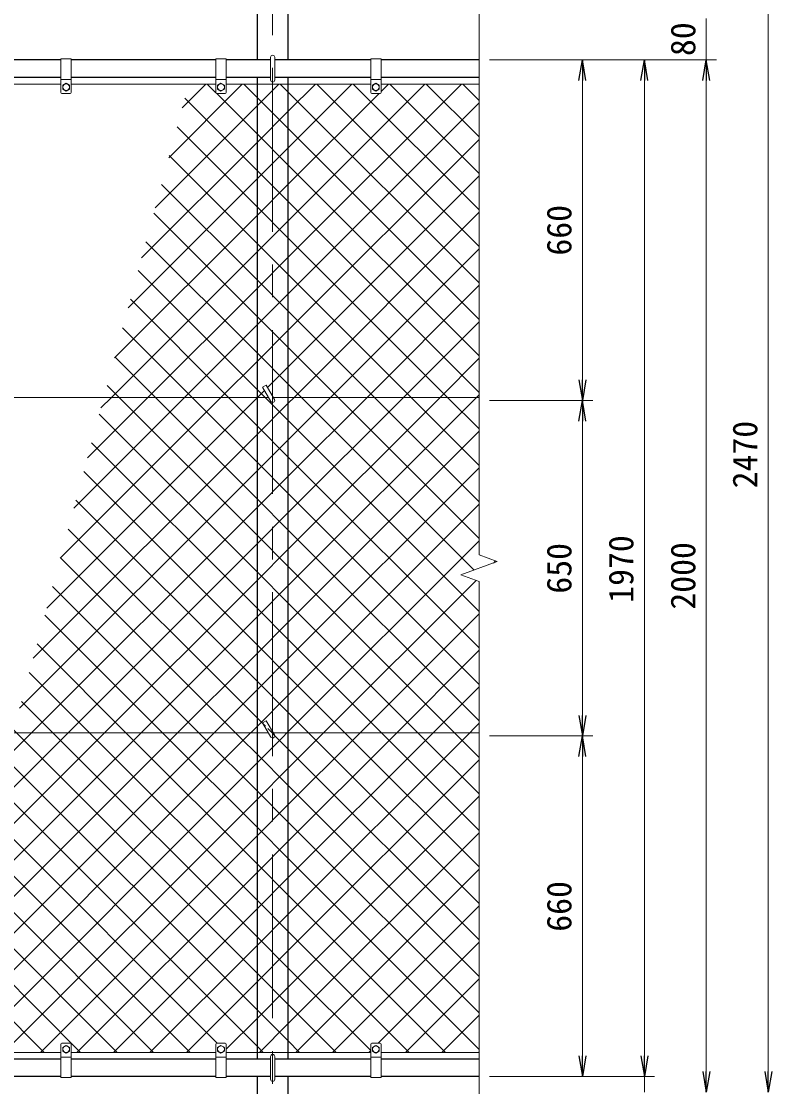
# Model space of a CAD drawing. Units: millimetres, scale not verified. Extents: x -4200 to 4200, y -2970 to 2970.
# Drawn here: x -1871 to -418, y -529 to 1535 of the extents above; entities that cross this region are included whole.
import ezdxf
from ezdxf.enums import TextEntityAlignment as Align

# ---------------------------------------------------------------- set-up
doc = ezdxf.new("R2010")
doc.units = ezdxf.units.MM
doc.header["$LTSCALE"] = 10
doc.linetypes.add('USER1', pattern=[50.8, 31.75, -6.35, 6.35, -6.35])
for name, color, linetype, lineweight in [('0-0_D-STR1', 1, 'Continuous', 25), ('0-1_D-STR3', 3, 'Continuous', 13), ('0-2_D-BMK', 2, 'USER1', 13), ('0-3_D-STR-DIM', 7, 'Continuous', 13), ('0-B_D-STR2', 7, 'Continuous', 13)]:
    doc.layers.add(name, color=color, linetype=linetype, lineweight=lineweight)
doc.layers.add('0-4_0', color=7, linetype='Continuous')
doc.styles.add('ＭＳ ゴシック', font='')
doc.styles.get('ＭＳ ゴシック').set_extended_font_data('MS Gothic')

# ---------------------------------------------------------------- blocks, each defined once
blk = doc.blocks.new('_Open')
at = {"layer": '0-4_0'}
blk.add_line((-10, 1.667), (0, 0), dxfattribs=at)
blk.add_lwpolyline([(-10, -1.667), (0, 0), (-10, 0)], dxfattribs=at)

msp = doc.modelspace()

# ---------------------------------------------------------------- linework, layer by layer
at = {"layer": '0-0_D-STR1'}
for p, q in [((-1414.9, 1935.25), (-1414.9, 1460.23)), ((-1354.4, 1460.23), (-1354.4, 1935.25)), ((-1794.65, 1460.23), (-2074.65, 1460.23)), ((-1494.65, 1460.23), (-1774.65, 1460.23)), ((-1388.65, 1460.23), (-1474.65, 1460.23)), ((-1194.65, 1460.23), (-1380.65, 1460.23)), ((-984.65, 1460.23), (-1174.65, 1460.23)), ((-1794.65, 1426.23), (-2074.65, 1426.23)), ((-1494.65, 1426.23), (-1774.65, 1426.23)), ((-1388.65, 1426.23), (-1474.65, 1426.23)), ((-1414.9, 1426.23), (-1414.9, -475.77)), ((-1194.65, 1426.23), (-1380.65, 1426.23)), ((-1354.4, -475.77), (-1354.4, 1426.23)), ((-984.65, 1426.23), (-1174.65, 1426.23)), ((-1794.65, -475.77), (-2074.65, -475.77)), ((-1494.65, -475.77), (-1774.65, -475.77)), ((-1388.65, -475.77), (-1474.65, -475.77)), ((-1194.65, -475.77), (-1380.65, -475.77)), ((-984.65, -475.77), (-1174.65, -475.77)), ((-1794.65, -509.77), (-2074.65, -509.77)), ((-1494.65, -509.77), (-1774.65, -509.77)), ((-1388.65, -509.77), (-1474.65, -509.77)), ((-1194.65, -509.77), (-1380.65, -509.77)), ((-984.65, -509.77), (-1174.65, -509.77))]:
    msp.add_line(p, q, dxfattribs=at)
msp.add_lwpolyline([(-1414.9, -509.77), (-1414.9, -889.77), (-1354.4, -889.77), (-1354.4, -509.77)], dxfattribs=at)
at = {"layer": '0-1_D-STR3'}
for p, q in [((-1794.65, 1462.23), (-1794.65, 1397.23)), ((-1774.65, 1462.23), (-1794.65, 1462.23)), ((-1774.65, 1462.23), (-1774.65, 1397.23)), ((-1494.65, 1462.23), (-1494.65, 1397.23)), ((-1474.65, 1462.23), (-1494.65, 1462.23)), ((-1474.65, 1462.23), (-1474.65, 1397.23)), ((-1388.65, 1421.23), (-1388.65, 1465.23)), ((-1380.65, 1421.23), (-1380.65, 1465.23)), ((-1194.65, 1462.23), (-1194.65, 1397.23)), ((-1174.65, 1462.23), (-1194.65, 1462.23)), ((-1174.65, 1462.23), (-1174.65, 1397.23)), ((-2074.65, 1413.23), (-1794.65, 1413.23)), ((-1774.65, 1422.23), (-1794.65, 1422.23)), ((-1791.15, 1410.97), (-1784.65, 1414.73)), ((-1791.15, 1410.97), (-1791.15, 1403.48)), ((-1784.65, 1414.73), (-1778.15, 1410.97)), ((-1778.15, 1410.97), (-1778.15, 1403.48)), ((-1774.65, 1413.23), (-1494.65, 1413.23)), ((-1474.65, 1422.23), (-1494.65, 1422.23)), ((-1491.15, 1410.97), (-1484.65, 1414.73)), ((-1491.15, 1410.97), (-1491.15, 1403.48)), ((-1484.65, 1414.73), (-1478.15, 1410.97)), ((-1478.15, 1410.97), (-1478.15, 1403.48)), ((-1474.65, 1413.23), (-1194.65, 1413.23)), ((-1174.65, 1422.23), (-1194.65, 1422.23)), ((-1191.15, 1410.97), (-1184.65, 1414.73)), ((-1191.15, 1410.97), (-1191.15, 1403.48)), ((-1184.65, 1414.73), (-1178.15, 1410.97)), ((-1178.15, 1410.97), (-1178.15, 1403.48)), ((-1174.65, 1413.23), (-984.65, 1413.23)), ((-1776.65, 1395.23), (-1792.65, 1395.23)), ((-1476.65, 1395.23), (-1492.65, 1395.23)), ((-1176.65, 1395.23), (-1192.65, 1395.23)), ((-1404.05, 825.82), (-1397.12, 829.82)), ((-1404.05, 825.82), (-1388.12, 798.23)), ((-1397.12, 829.82), (-1381.19, 802.23)), ((-1392.74, 806.23), (-3383.5, 806.23)), ((-984.65, 806.23), (-1383.5, 806.23)), ((-1404.05, 175.82), (-1397.12, 179.82)), ((-1404.05, 175.82), (-1388.12, 148.23)), ((-1397.12, 179.82), (-1381.19, 152.23)), ((-1392.74, 156.23), (-3383.5, 156.23)), ((-984.65, 156.23), (-1383.5, 156.23)), ((-1794.65, -511.77), (-1794.65, -446.77)), ((-1776.65, -444.77), (-1792.65, -444.77)), ((-1791.15, -460.52), (-1791.15, -453.03)), ((-1778.15, -460.52), (-1778.15, -453.03)), ((-1774.65, -511.77), (-1774.65, -446.77)), ((-1494.65, -511.77), (-1494.65, -446.77)), ((-1476.65, -444.77), (-1492.65, -444.77)), ((-1491.15, -460.52), (-1491.15, -453.03)), ((-1478.15, -460.52), (-1478.15, -453.03)), ((-1474.65, -511.77), (-1474.65, -446.77)), ((-1194.65, -511.77), (-1194.65, -446.77)), ((-1176.65, -444.77), (-1192.65, -444.77)), ((-1191.15, -460.52), (-1191.15, -453.03)), ((-1178.15, -460.52), (-1178.15, -453.03)), ((-1174.65, -511.77), (-1174.65, -446.77)), ((-2074.65, -462.77), (-1794.65, -462.77)), ((-1774.65, -471.77), (-1794.65, -471.77)), ((-1791.15, -460.52), (-1784.65, -464.27)), ((-1784.65, -464.27), (-1778.15, -460.52)), ((-1774.65, -462.77), (-1494.65, -462.77)), ((-1474.65, -471.77), (-1494.65, -471.77)), ((-1491.15, -460.52), (-1484.65, -464.27)), ((-1484.65, -464.27), (-1478.15, -460.52)), ((-1474.65, -462.77), (-1194.65, -462.77)), ((-1388.65, -514.77), (-1388.65, -470.77)), ((-1380.65, -514.77), (-1380.65, -470.77)), ((-1174.65, -471.77), (-1194.65, -471.77)), ((-1191.15, -460.52), (-1184.65, -464.27)), ((-1184.65, -464.27), (-1178.15, -460.52)), ((-1174.65, -462.77), (-984.65, -462.77)), ((-1774.65, -511.77), (-1794.65, -511.77)), ((-1474.65, -511.77), (-1494.65, -511.77)), ((-1174.65, -511.77), (-1194.65, -511.77))]:
    msp.add_line(p, q, dxfattribs=at)
for points in [[(-1791.15, 1403.48), (-1784.65, 1399.73), (-1778.15, 1403.48)], [(-1491.15, 1403.48), (-1484.65, 1399.73), (-1478.15, 1403.48)], [(-1191.15, 1403.48), (-1184.65, 1399.73), (-1178.15, 1403.48)], [(-1791.15, -453.03), (-1784.65, -449.27), (-1778.15, -453.03)], [(-1491.15, -453.03), (-1484.65, -449.27), (-1478.15, -453.03)], [(-1191.15, -453.03), (-1184.65, -449.27), (-1178.15, -453.03)]]:
    msp.add_lwpolyline(points, dxfattribs=at)
for centre in [(-1784.65, 1407.23), (-1484.65, 1407.23), (-1184.65, 1407.23), (-1784.65, -456.77), (-1484.65, -456.77), (-1184.65, -456.77)]:
    msp.add_circle(centre, 6.49, dxfattribs=at)
for centre, radius, start, end in [((-1384.65, 1465.23), 4, 0, 180), ((-1384.65, 1421.23), 4, 180, 0), ((-1792.65, 1397.23), 2, 180, 270), ((-1776.65, 1397.23), 2, 270, 0), ((-1492.65, 1397.23), 2, 180, 270), ((-1476.65, 1397.23), 2, 270, 0), ((-1192.65, 1397.23), 2, 180, 270), ((-1176.65, 1397.23), 2, 270, 0), ((-1384.65, 800.23), 4, 210, 30), ((-1384.65, 150.23), 4, 210, 30), ((-1792.65, -446.77), 2, 90, 180), ((-1776.65, -446.77), 2, 0, 90), ((-1492.65, -446.77), 2, 90, 180), ((-1476.65, -446.77), 2, 0, 90), ((-1192.65, -446.77), 2, 90, 180), ((-1176.65, -446.77), 2, 0, 90), ((-1384.65, -470.77), 4, 0, 180), ((-1384.65, -514.77), 4, 180, 0)]:
    msp.add_arc(centre, radius, start, end, dxfattribs=at)
at = {"layer": '0-2_D-BMK'}
msp.add_line((-1384.65, -904.77), (-1384.65, 1945.23), dxfattribs=at)
at = {"layer": '0-3_D-STR-DIM'}
for p, q in [((-984.65, 1965.23), (-984.65, 500.88)), ((-424.65, 1890.23), (-424.65, -499.77)), ((-544.65, 1540.23), (-544.65, 1460.23)), ((-964.65, 1460.23), (-644.65, 1460.23)), ((-964.65, 1460.23), (-524.65, 1460.23)), ((-964.65, 1460.23), (-764.65, 1460.23)), ((-964.65, 1460.23), (-524.65, 1460.23)), ((-784.65, 840.23), (-784.65, 1420.23)), ((-664.65, 1420.23), (-664.65, -469.77)), ((-544.65, -499.77), (-544.65, 1420.23)), ((-544.65, 1420.23), (-544.65, 1380.23)), ((-964.65, 800.23), (-764.65, 800.23)), ((-964.65, 800.23), (-764.65, 800.23)), ((-784.65, 760.23), (-784.65, 190.23)), ((-949.42, 488.05), (-984.65, 500.88)), ((-1019.89, 462.4), (-949.42, 488.05)), ((-984.65, 449.58), (-1019.89, 462.4)), ((-984.65, 449.58), (-984.65, -629.77)), ((-964.65, 150.23), (-764.65, 150.23)), ((-964.65, 150.23), (-764.65, 150.23)), ((-784.65, -469.77), (-784.65, 110.23)), ((-664.65, -469.77), (-664.65, -429.77)), ((-964.65, -509.77), (-644.65, -509.77)), ((-964.65, -509.77), (-644.65, -509.77)), ((-964.65, -509.77), (-764.65, -509.77)), ((-664.65, -509.77), (-664.65, -539.77))]:
    msp.add_line(p, q, dxfattribs=at)
at = {"layer": '0-B_D-STR2'}
for p, q in [((-1585.98, 1270.57), (-1443.33, 1413.23)), ((-1559.74, 1367.52), (-1514.04, 1413.23)), ((-1494.45, 1396.37), (-1511.31, 1413.23)), ((-1354.4, 1360.73), (-1301.91, 1413.23)), ((-1354.4, 1290.02), (-1231.2, 1413.23)), ((-1354.4, 1148.6), (-1089.77, 1413.23)), ((-1354.4, 1077.89), (-1019.06, 1413.23)), ((-984.65, 1098.7), (-1299.18, 1413.23)), ((-984.65, 1169.41), (-1228.47, 1413.23)), ((-1174.65, 1399.06), (-1160.49, 1413.23)), ((-984.65, 1240.13), (-1157.76, 1413.23)), ((-984.65, 1310.84), (-1087.04, 1413.23)), ((-984.65, 1381.55), (-1016.33, 1413.23)), ((-1354.4, 1007.18), (-984.65, 1376.93)), ((-1414.9, 1300.23), (-1354.4, 1360.73)), ((-1414.9, 1175.4), (-1569.81, 1330.31)), ((-1354.4, 936.47), (-984.65, 1306.22)), ((-1638.46, 1076.67), (-1414.9, 1300.23)), ((-1414.9, 1229.52), (-1354.4, 1290.02)), ((-1414.9, 1104.69), (-1584.88, 1274.66)), ((-1664.7, 979.72), (-1414.9, 1229.52)), ((-1414.9, 1033.98), (-1599.94, 1219.01)), ((-1414.9, 963.27), (-1615, 1163.36)), ((-1354.4, 1114.9), (-1414.9, 1175.4)), ((-1343.22, 806.23), (-984.65, 1164.79)), ((-1414.9, 1088.1), (-1354.4, 1148.6)), ((-1045.73, 806.23), (-1354.4, 1114.9)), ((-1354.4, 1044.19), (-1414.9, 1104.69)), ((-1272.51, 806.23), (-984.65, 1094.08)), ((-1696.77, 806.23), (-1414.9, 1088.1)), ((-1414.9, 1017.39), (-1354.4, 1077.89)), ((-1354.4, 973.48), (-1414.9, 1033.98)), ((-1116.44, 806.23), (-1354.4, 1044.19)), ((-1626.06, 806.23), (-1414.9, 1017.39)), ((-1201.8, 806.23), (-984.65, 1023.37)), ((-1469.99, 806.23), (-1660.18, 996.41)), ((-1414.9, 946.68), (-1354.4, 1007.18)), ((-1187.15, 806.23), (-1354.4, 973.48)), ((-1354.4, 902.77), (-1414.9, 963.27)), ((-1131.09, 806.23), (-984.65, 952.66)), ((-1540.7, 806.23), (-1675.24, 940.77)), ((-1555.35, 806.23), (-1414.9, 946.68)), ((-1414.9, 875.97), (-1354.4, 936.47)), ((-1257.86, 806.23), (-1354.4, 902.77)), ((-1611.42, 806.23), (-1690.3, 885.12)), ((-1484.64, 806.23), (-1414.9, 875.97)), ((-1060.38, 806.23), (-984.65, 881.95)), ((-1795.89, 494.98), (-1484.64, 806.23)), ((-1769.66, 591.92), (-1555.35, 806.23)), ((-1743.42, 688.87), (-1626.06, 806.23)), ((-1717.18, 785.82), (-1696.77, 806.23)), ((-1414.9, 609.72), (-1611.42, 806.23)), ((-1414.9, 680.43), (-1540.7, 806.23)), ((-1414.9, 751.14), (-1469.99, 806.23)), ((-1354.4, 795.04), (-1343.22, 806.23)), ((-1354.4, 724.33), (-1272.51, 806.23)), ((-1354.4, 653.62), (-1201.8, 806.23)), ((-1354.4, 582.91), (-1131.09, 806.23)), ((-1354.4, 512.2), (-1060.38, 806.23)), ((-1354.4, 441.49), (-989.67, 806.23)), ((-984.65, 533.02), (-1257.86, 806.23)), ((-984.65, 603.73), (-1187.15, 806.23)), ((-984.65, 674.44), (-1116.44, 806.23)), ((-984.65, 745.15), (-1045.73, 806.23)), ((-989.67, 806.23), (-984.65, 811.24)), ((-1414.9, 734.54), (-1354.4, 795.04)), ((-1414.9, 468.29), (-1720.43, 773.82)), ((-1354.4, 690.64), (-1414.9, 751.14)), ((-1848.37, 301.08), (-1414.9, 734.54)), ((-1414.9, 663.83), (-1354.4, 724.33)), ((-1354.4, 370.78), (-984.65, 740.53)), ((-1414.9, 397.58), (-1735.49, 718.17)), ((-984.65, 320.89), (-1354.4, 690.64)), ((-1874.61, 204.13), (-1414.9, 663.83)), ((-1414.9, 326.87), (-1750.55, 662.52)), ((-1354.4, 619.93), (-1414.9, 680.43)), ((-1354.4, 300.07), (-984.65, 669.82)), ((-1414.9, 593.12), (-1354.4, 653.62)), ((-984.65, 250.18), (-1354.4, 619.93)), ((-1414.9, 256.16), (-1765.61, 606.87)), ((-1354.4, 549.22), (-1414.9, 609.72)), ((-1861.8, 146.23), (-1414.9, 593.12)), ((-1414.9, 522.41), (-1354.4, 582.91)), ((-984.65, 179.47), (-1354.4, 549.22)), ((-1791.09, 146.23), (-1414.9, 522.41)), ((-1446.39, 146.23), (-1795.73, 495.57)), ((-1414.9, 451.7), (-1354.4, 512.2)), ((-957.08, 485.26), (-952.99, 489.35)), ((-1354.4, 407.79), (-1414.9, 468.29)), ((-1517.1, 146.23), (-1810.79, 439.92)), ((-1720.38, 146.23), (-1414.9, 451.7)), ((-1414.9, 380.99), (-1354.4, 441.49)), ((-1354.4, 337.08), (-1414.9, 397.58)), ((-1092.84, 146.23), (-1354.4, 407.79)), ((-1587.81, 146.23), (-1825.86, 384.27)), ((-1649.67, 146.23), (-1414.9, 380.99)), ((-1414.9, 310.28), (-1354.4, 370.78)), ((-1163.55, 146.23), (-1354.4, 337.08)), ((-1658.52, 146.23), (-1840.92, 328.62)), ((-1578.96, 146.23), (-1414.9, 310.28)), ((-1354.4, 266.37), (-1414.9, 326.87)), ((-1154.69, 146.23), (-984.65, 316.27)), ((-1414.9, 239.57), (-1354.4, 300.07)), ((-1729.23, 146.23), (-1855.98, 272.97)), ((-1354.4, 195.66), (-1414.9, 256.16)), ((-1234.26, 146.23), (-1354.4, 266.37)), ((-1508.25, 146.23), (-1414.9, 239.57)), ((-1083.98, 146.23), (-984.65, 245.56)), ((-1304.97, 146.23), (-1354.4, 195.66)), ((-1013.27, 146.23), (-984.65, 174.84)), ((-2032.04, -377.57), (-1508.25, 146.23)), ((-2005.81, -280.62), (-1578.96, 146.23)), ((-1979.57, -183.67), (-1649.67, 146.23)), ((-1953.33, -86.72), (-1720.38, 146.23)), ((-1927.09, 10.23), (-1791.09, 146.23)), ((-1900.85, 107.18), (-1861.8, 146.23)), ((-1414.9, -168.1), (-1729.23, 146.23)), ((-1414.9, -97.39), (-1658.52, 146.23)), ((-1414.9, -26.68), (-1587.81, 146.23)), ((-1414.9, 44.03), (-1517.1, 146.23)), ((-1414.9, 114.74), (-1446.39, 146.23)), ((-1354.4, -53.48), (-1154.69, 146.23)), ((-1354.4, -124.19), (-1083.98, 146.23)), ((-1354.4, -194.91), (-1013.27, 146.23)), ((-984.65, -174.09), (-1304.97, 146.23)), ((-984.65, -103.38), (-1234.26, 146.23)), ((-984.65, -32.67), (-1163.55, 146.23)), ((-984.65, 38.04), (-1092.84, 146.23)), ((-1354.4, 54.24), (-1414.9, 114.74)), ((-1354.4, -16.47), (-1414.9, 44.03)), ((-984.65, -315.51), (-1354.4, 54.24)), ((-1491.79, -444.77), (-1931.28, -5.28)), ((-984.65, -386.22), (-1354.4, -16.47)), ((-1354.4, -87.18), (-1414.9, -26.68)), ((-1544.5, -462.77), (-1946.35, -60.93)), ((-1414.9, -113.98), (-1354.4, -53.48)), ((-1354.4, -157.89), (-1414.9, -97.39)), ((-984.65, -456.93), (-1354.4, -87.18)), ((-1615.21, -462.77), (-1961.41, -116.57)), ((-1763.69, -462.77), (-1414.9, -113.98)), ((-1339.43, -462.77), (-984.65, -108)), ((-1414.9, -184.69), (-1354.4, -124.19)), ((-1049.52, -462.77), (-1354.4, -157.89)), ((-1685.92, -462.77), (-1976.47, -172.22)), ((-1692.98, -462.77), (-1414.9, -184.69)), ((-1354.4, -228.6), (-1414.9, -168.1)), ((-1268.72, -462.77), (-984.65, -178.71)), ((-1414.9, -255.41), (-1354.4, -194.91)), ((-1756.63, -462.77), (-1991.53, -227.87)), ((-1120.23, -462.77), (-1354.4, -228.6)), ((-1622.27, -462.77), (-1414.9, -255.41)), ((-1180.01, -444.77), (-984.65, -249.42)), ((-1827.34, -462.77), (-2006.59, -283.52)), ((-1127.3, -462.77), (-984.65, -320.13)), ((-1056.59, -462.77), (-984.65, -390.84)), ((-1473.79, -462.77), (-1474.65, -461.91)), ((-1198.01, -462.77), (-1194.65, -459.42)), ((-985.88, -462.77), (-984.65, -461.55))]:
    msp.add_line(p, q, dxfattribs=at)
for points in [[(-1612.22, 1173.62), (-1414.9, 1370.94), (-1372.62, 1413.23)], [(-984.65, 957.28), (-1354.4, 1327.03), (-1414.9, 1387.53), (-1440.6, 1413.23)], [(-984.65, 1027.99), (-1354.4, 1397.74), (-1369.89, 1413.23)], [(-1690.94, 882.77), (-1414.9, 1158.81), (-1354.4, 1219.31), (-1178.49, 1395.23)], [(-984.65, 815.86), (-1354.4, 1185.61), (-1414.9, 1246.11), (-1554.75, 1385.96)], [(-984.65, 886.57), (-1354.4, 1256.32), (-1414.9, 1316.82), (-1493.51, 1395.43)], [(-1394.64, 825.52), (-1354.4, 865.75), (-984.65, 1235.5)], [(-994.13, 471.78), (-1328.57, 806.23), (-1354.4, 832.06), (-1414.9, 892.56), (-1630.06, 1107.71)], [(-984.65, 391.6), (-1354.4, 761.35), (-1399.28, 806.23), (-1414.9, 821.85), (-1645.12, 1052.06)], [(-984.65, 108.75), (-1022.13, 146.23), (-1354.4, 478.5), (-1414.9, 539), (-1682.13, 806.23), (-1705.37, 829.47)], [(-1822.13, 398.03), (-1414.9, 805.25), (-1413.93, 806.23), (-1400.5, 819.66)], [(-2046.54, -462.77), (-1437.54, 146.23), (-1414.9, 168.86), (-1354.4, 229.36), (-984.65, 599.11)], [(-1398.48, 169.03), (-1414.9, 185.45), (-1780.67, 551.22)], [(-1975.83, -462.77), (-1414.9, 98.15), (-1366.83, 146.23), (-1354.4, 158.65), (-984.65, 528.4)], [(-1905.11, -462.77), (-1414.9, 27.44), (-1354.4, 87.94), (-1296.11, 146.23), (-990.6, 451.74)], [(-1834.4, -462.77), (-1414.9, -43.27), (-1354.4, 17.23), (-1225.4, 146.23), (-984.65, 386.98)], [(-1194.65, -459.06), (-1354.4, -299.31), (-1414.9, -238.81), (-1799.94, 146.23), (-1871.04, 217.32)], [(-1261.65, -462.77), (-1354.4, -370.02), (-1414.9, -309.52), (-1870.65, 146.23), (-1886.1, 161.67)], [(-984.65, -244.8), (-1354.4, 124.95), (-1375.68, 146.23), (-1394.18, 164.73)], [(-1332.37, -462.77), (-1354.4, -440.73), (-1414.9, -380.23), (-1901.16, 106.02)], [(-1551.56, -462.77), (-1414.9, -326.12), (-1354.4, -265.62), (-984.65, 104.13)], [(-1403.08, -462.77), (-1414.9, -450.95), (-1916.22, 50.37)], [(-1474.65, -456.58), (-1414.9, -396.83), (-1354.4, -336.33), (-984.65, 33.42)], [(-1410.14, -462.77), (-1354.4, -407.04), (-984.65, -37.29)]]:
    msp.add_lwpolyline(points, dxfattribs=at)

# ---------------------------------------------------------------- block references
at = {"layer": '0-3_D-STR-DIM', "xscale": 4, "yscale": 4}
for p, rotation in [((-784.65, 1460.23), 90), ((-664.65, 1460.23), 90), ((-544.65, 1460.23), 90), ((-544.65, 1460.23), 90), ((-784.65, 800.23), 270), ((-784.65, 800.23), 90), ((-784.65, 150.23), 270), ((-784.65, 150.23), 90), ((-784.65, -509.77), 270), ((-664.65, -509.77), 270), ((-664.65, -509.77), 270), ((-544.65, -539.77), 270), ((-424.65, -539.77), 270)]:
    msp.add_blockref('_Open', p, dxfattribs=dict(at, rotation=rotation))

# ---------------------------------------------------------------- texts
at = {"layer": '0-3_D-STR-DIM', "style": 'ＭＳ ゴシック'}
for s, p in [('80', (-551.4, 1467.6)), ('660', (-791.4, 1080.98)), ('2470', (-431.4, 629.98)), ('650', (-791.4, 425.98)), ('1970', (-671.4, 408.33)), ('2000', (-551.4, 394.98)), ('660', (-791.4, -229.02))]:
    msp.add_text(s, height=48.09, rotation=90, dxfattribs=at).set_placement(p, align=Align.BOTTOM_LEFT)

doc.saveas('drawing.dxf')
